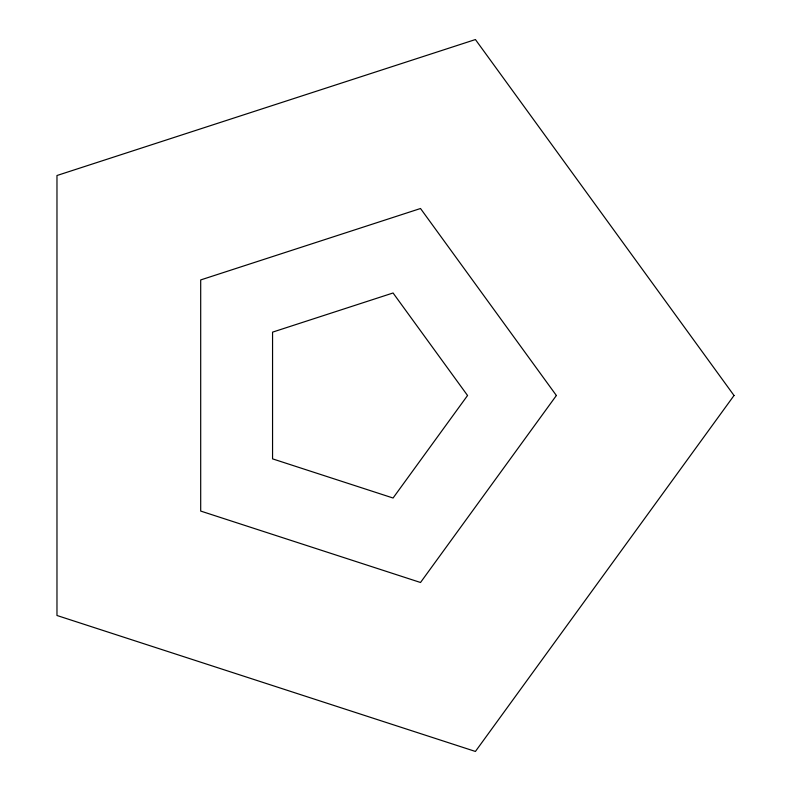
<?xml version="1.0" encoding="UTF-8"?>
<svg xmlns="http://www.w3.org/2000/svg" width="791" height="791" viewBox="0 0 791 791"><rect width="100%" height="100%" fill="white"/><g stroke="black" fill="none" stroke-linecap="round" stroke-linejoin="round"><path stroke-width="1.19" d="M467.55 395.5L393.068 498.014L272.559 458.859L272.559 332.141L393.068 292.986L467.55 395.5M556.38 395.5L420.515 582.492L200.696 511.065L200.696 279.935L420.515 208.508L556.38 395.5M734.028 395.5L475.421 751.45L56.972 615.487L56.972 175.513L475.421 39.55L734.028 395.5"/></g></svg>
